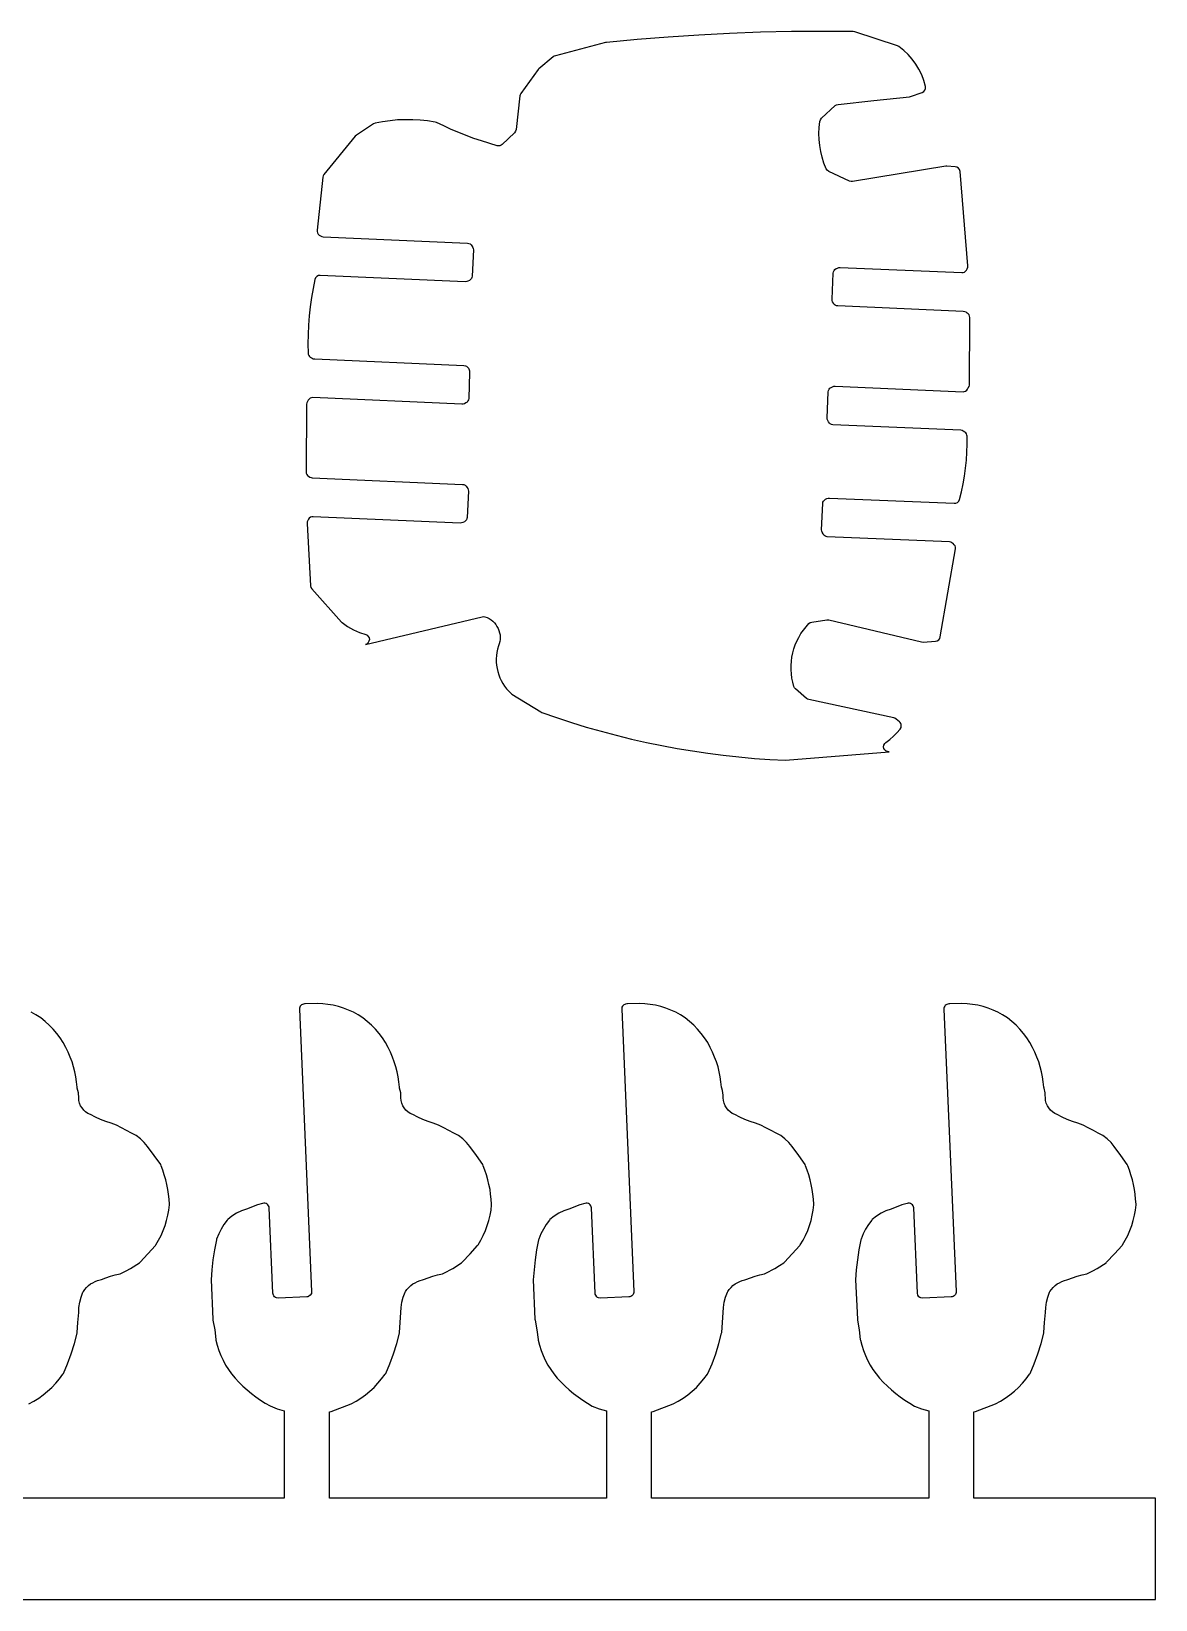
# Model space of a CAD drawing. Header units: millimetres. Extents: x -589 to -2, y 2 to 749.
# Drawn here: x -439.6 to -352.4, y 161.2 to 282.9 of the extents above; entities that cross this region are included whole.
import ezdxf

# ---------------------------------------------------------------- set-up
doc = ezdxf.new("R2010")
doc.units = ezdxf.units.MM
doc.header["$MEASUREMENT"] = 0

msp = doc.modelspace()

# ---------------------------------------------------------------- linework, layer by layer
for points in [[(-412.93, 275.77), (-413.07, 275.72), (-414.4, 274.86), (-414.49, 274.78), (-416.92, 271.79), (-416.98, 271.69), (-417.01, 271.59), (-417.45, 267.47), (-417.45, 267.36), (-417.42, 267.26), (-417.36, 267.17), (-417.29, 267.1), (-417.17, 267.03), (-417.08, 266.98), (-416.97, 266.96), (-405.77, 266.47), (-405.67, 266.45), (-405.57, 266.41), (-405.49, 266.34), (-405.43, 266.26), (-405.37, 266.14), (-405.33, 266.05), (-405.32, 265.94), (-405.42, 263.91), (-405.43, 263.81), (-405.47, 263.72), (-405.54, 263.64), (-405.62, 263.57), (-405.75, 263.51), (-405.84, 263.48), (-405.95, 263.47), (-417.2, 263.97), (-417.34, 263.95), (-417.46, 263.89), (-417.56, 263.79), (-417.61, 263.66), (-417.76, 262.96), (-417.89, 262.25), (-417.99, 261.53), (-418.07, 260.82), (-418.12, 260.1), (-418.15, 259.38), (-418.16, 258.66), (-418.14, 257.94), (-418.13, 257.85), (-418.09, 257.76), (-418.04, 257.68), (-417.97, 257.62), (-417.83, 257.54), (-417.74, 257.49), (-417.63, 257.48), (-406.05, 256.97), (-405.94, 256.95), (-405.85, 256.91), (-405.77, 256.84), (-405.71, 256.76), (-405.65, 256.65), (-405.61, 256.55), (-405.61, 256.44), (-405.68, 254.42), (-405.7, 254.31), (-405.75, 254.22), (-405.81, 254.14), (-405.9, 254.07), (-406.01, 254.01), (-406.11, 253.98), (-406.21, 253.97), (-417.78, 254.48), (-417.88, 254.47), (-417.98, 254.43), (-418.06, 254.37), (-418.13, 254.29), (-418.19, 254.19), (-418.24, 254.09), (-418.26, 253.97), (-418.3, 248.72), (-418.28, 248.62), (-418.24, 248.52), (-418.18, 248.44), (-418.11, 248.38), (-418.01, 248.32), (-417.91, 248.28), (-417.82, 248.25), (-406.16, 247.75), (-406.06, 247.73), (-405.96, 247.69), (-405.88, 247.62), (-405.82, 247.54), (-405.76, 247.42), (-405.72, 247.33), (-405.71, 247.22), (-405.8, 245.19), (-405.82, 245.09), (-405.86, 245), (-405.93, 244.92), (-406.01, 244.85), (-406.14, 244.8), (-406.23, 244.76), (-406.34, 244.75), (-417.75, 245.24), (-417.86, 245.23), (-417.96, 245.2), (-418.05, 245.14), (-418.12, 245.05), (-418.17, 244.95), (-418.21, 244.84), (-418.22, 244.71), (-417.95, 239.88), (-417.93, 239.75), (-417.85, 239.64), (-415.55, 237.07), (-415.5, 237.02), (-415.08, 236.73), (-414.63, 236.47), (-414.16, 236.26), (-413.67, 236.1), (-413.56, 236.04), (-413.47, 235.95), (-413.41, 235.83), (-413.39, 235.71), (-413.42, 235.58), (-413.48, 235.47), (-413.57, 235.38), (-413.7, 235.33), (-404.64, 237.48), (-404.53, 237.49), (-404.42, 237.47), (-404.26, 237.41), (-404.1, 237.33), (-403.95, 237.23), (-403.82, 237.13), (-403.69, 237.01), (-403.58, 236.87), (-403.49, 236.73), (-403.4, 236.57), (-403.34, 236.41), (-403.29, 236.24), (-403.25, 236.07), (-403.24, 235.89), (-403.24, 235.72), (-403.27, 235.55), (-403.31, 235.38), (-403.37, 235.21), (-403.44, 234.97), (-403.49, 234.71), (-403.52, 234.46), (-403.54, 234.21), (-403.54, 233.96), (-403.52, 233.71), (-403.48, 233.46), (-403.42, 233.22), (-403.35, 232.98), (-403.26, 232.75), (-403.16, 232.52), (-403.04, 232.3), (-402.9, 232.09), (-402.75, 231.89), (-402.58, 231.7), (-402.39, 231.52), (-402.33, 231.47), (-400.08, 230.1), (-400.01, 230.06), (-398.87, 229.66), (-397.72, 229.28), (-396.56, 228.92), (-395.4, 228.59), (-394.23, 228.28), (-393.06, 227.99), (-391.88, 227.72), (-390.7, 227.48), (-389.51, 227.26), (-388.32, 227.06), (-387.13, 226.88), (-385.93, 226.73), (-384.72, 226.6), (-383.52, 226.49), (-382.31, 226.41), (-381.1, 226.34), (-373.06, 227), (-373.19, 227.01), (-373.31, 227.06), (-373.41, 227.15), (-373.47, 227.26), (-373.49, 227.39), (-373.47, 227.52), (-373.41, 227.64), (-373.32, 227.73), (-373.02, 227.96), (-372.73, 228.2), (-372.46, 228.47), (-372.21, 228.75), (-372.13, 228.89), (-372.12, 228.96), (-372.12, 229.04), (-372.13, 229.12), (-372.16, 229.2), (-372.2, 229.26), (-372.26, 229.32), (-372.53, 229.54), (-372.62, 229.6), (-372.71, 229.63), (-379.3, 231.06), (-379.39, 231.09), (-379.48, 231.14), (-380.33, 231.89), (-380.4, 231.97), (-380.45, 232.06), (-380.54, 232.39), (-380.61, 232.71), (-380.65, 233.04), (-380.67, 233.37), (-380.67, 233.7), (-380.65, 234.03), (-380.61, 234.35), (-380.54, 234.67), (-380.46, 234.98), (-380.35, 235.29), (-380.22, 235.59), (-380.08, 235.88), (-379.91, 236.17), (-379.72, 236.44), (-379.51, 236.7), (-379.29, 236.95), (-379.19, 237.02), (-379.07, 237.05), (-377.9, 237.24), (-377.75, 237.24), (-370.56, 235.52), (-370.43, 235.5), (-369.46, 235.58), (-369.33, 235.61), (-369.22, 235.68), (-369.14, 235.78), (-369.1, 235.91), (-367.92, 242.76), (-367.92, 242.87), (-367.95, 242.98), (-368.01, 243.07), (-368.09, 243.15), (-368.19, 243.21), (-368.28, 243.27), (-368.39, 243.29), (-377.86, 243.69), (-377.96, 243.71), (-378.06, 243.76), (-378.13, 243.82), (-378.19, 243.91), (-378.25, 244.03), (-378.29, 244.12), (-378.31, 244.22), (-378.22, 246.26), (-378.2, 246.36), (-378.15, 246.45), (-378.09, 246.53), (-378, 246.59), (-377.89, 246.65), (-377.79, 246.69), (-377.69, 246.69), (-368.01, 246.28), (-367.88, 246.29), (-367.76, 246.35), (-367.66, 246.44), (-367.61, 246.57), (-367.45, 247.17), (-367.32, 247.78), (-367.21, 248.39), (-367.13, 249), (-367.07, 249.62), (-367.03, 250.24), (-367.01, 250.86), (-367.02, 251.48), (-367.03, 251.58), (-367.06, 251.67), (-367.12, 251.74), (-367.19, 251.81), (-367.32, 251.88), (-367.41, 251.93), (-367.51, 251.95), (-377.44, 252.37), (-377.54, 252.4), (-377.63, 252.44), (-377.7, 252.51), (-377.76, 252.6), (-377.83, 252.71), (-377.86, 252.8), (-377.88, 252.9), (-377.79, 254.93), (-377.77, 255.04), (-377.72, 255.13), (-377.66, 255.21), (-377.57, 255.27), (-377.46, 255.32), (-377.36, 255.37), (-377.25, 255.37), (-367.33, 254.94), (-367.23, 254.95), (-367.13, 254.99), (-367.04, 255.05), (-366.98, 255.13), (-366.92, 255.23), (-366.86, 255.34), (-366.84, 255.45), (-366.81, 260.7), (-366.83, 260.81), (-366.86, 260.9), (-366.92, 260.98), (-367, 261.04), (-367.1, 261.11), (-367.2, 261.15), (-367.31, 261.17), (-377.05, 261.6), (-377.15, 261.61), (-377.24, 261.66), (-377.32, 261.72), (-377.39, 261.81), (-377.45, 261.91), (-377.48, 262.01), (-377.49, 262.11), (-377.4, 264.14), (-377.38, 264.25), (-377.34, 264.35), (-377.27, 264.43), (-377.18, 264.49), (-377.07, 264.54), (-376.97, 264.58), (-376.87, 264.58), (-367.42, 264.18), (-367.31, 264.19), (-367.22, 264.23), (-367.13, 264.29), (-367.07, 264.38), (-367, 264.48), (-366.96, 264.6), (-366.95, 264.72), (-367.56, 272.04), (-367.6, 272.18), (-367.69, 272.29), (-367.81, 272.37), (-367.95, 272.39), (-368.59, 272.43), (-368.67, 272.43), (-375.9, 271.25), (-376.01, 271.25), (-376.13, 271.29), (-377.75, 272.04), (-377.87, 272.12), (-377.95, 272.24), (-378.12, 272.68), (-378.26, 273.13), (-378.37, 273.59), (-378.44, 274.05), (-378.49, 274.52), (-378.51, 274.98), (-378.49, 275.45), (-378.44, 275.92), (-378.4, 276.05), (-378.32, 276.16), (-377.25, 277.14), (-377.15, 277.21), (-377.02, 277.24), (-374.26, 277.53), (-371.49, 277.81), (-371.4, 277.84), (-370.51, 278.15), (-370.38, 278.23), (-370.29, 278.34), (-370.25, 278.47), (-370.25, 278.62), (-370.38, 279.08), (-370.54, 279.53), (-370.75, 279.96), (-370.99, 280.36), (-371.27, 280.74), (-371.58, 281.1), (-371.93, 281.42), (-372.31, 281.72), (-372.41, 281.78), (-375.72, 282.86), (-375.85, 282.89), (-378.25, 282.9), (-380.64, 282.88), (-383.04, 282.83), (-385.44, 282.74), (-387.83, 282.62), (-390.22, 282.46), (-392.61, 282.27), (-395, 282.05), (-395.06, 282.03), (-398.96, 281), (-399.04, 280.97), (-399.12, 280.92), (-400.23, 280), (-400.29, 279.94), (-401.64, 278.09), (-401.69, 277.99), (-401.71, 277.89), (-402, 275.28), (-402.04, 275.15), (-402.12, 275.04), (-403.09, 274.13), (-403.17, 274.07), (-403.26, 274.03), (-403.36, 274.02), (-403.47, 274.03), (-404.68, 274.4), (-405.28, 274.6), (-405.87, 274.82), (-406.46, 275.05), (-407.04, 275.3), (-407.62, 275.56), (-408.19, 275.83), (-408.29, 275.86), (-408.87, 275.95), (-409.45, 276.01), (-410.03, 276.05), (-410.62, 276.05), (-411.2, 276.03), (-411.78, 275.97), (-412.36, 275.88), (-412.93, 275.77)], [(-362.17, 178.69), (-362.13, 178.76), (-361.8, 179.51), (-361.52, 180.29), (-361.27, 181.08), (-361.07, 181.88), (-361.06, 181.94), (-361, 182.72), (-360.93, 183.48), (-360.91, 183.88), (-360.86, 184.28), (-360.76, 184.67), (-360.62, 185.06), (-360.59, 185.11), (-360.47, 185.28), (-360.33, 185.43), (-360.18, 185.57), (-360.02, 185.7), (-359.85, 185.8), (-359.66, 185.89), (-359.47, 185.96), (-359.27, 186.01), (-359.19, 186.04), (-358.83, 186.18), (-358.47, 186.31), (-358.1, 186.41), (-357.73, 186.49), (-357.63, 186.53), (-357.27, 186.72), (-356.92, 186.91), (-356.23, 187.35), (-356.19, 187.4), (-355.58, 188.04), (-354.98, 188.69), (-354.96, 188.74), (-354.74, 189.09), (-354.55, 189.46), (-354.39, 189.84), (-354.24, 190.23), (-354.12, 190.63), (-354.03, 191.03), (-353.96, 191.44), (-353.91, 191.85), (-353.91, 191.9), (-353.94, 192.28), (-353.98, 192.66), (-354.03, 193.04), (-354.11, 193.42), (-354.19, 193.79), (-354.3, 194.16), (-354.41, 194.52), (-354.54, 194.88), (-354.59, 194.96), (-355.08, 195.67), (-355.6, 196.37), (-355.85, 196.69), (-356.15, 196.97), (-356.48, 197.21), (-356.84, 197.4), (-357.22, 197.62), (-357.62, 197.83), (-358.02, 198.02), (-358.42, 198.18), (-358.84, 198.32), (-359.24, 198.47), (-359.64, 198.64), (-360.02, 198.84), (-360.22, 198.93), (-360.4, 199.05), (-360.55, 199.19), (-360.68, 199.36), (-360.79, 199.53), (-360.87, 199.73), (-360.92, 199.94), (-360.94, 200.15), (-360.95, 200.34), (-360.96, 200.53), (-361.04, 200.89), (-361.07, 200.98), (-361.11, 201.38), (-361.17, 201.78), (-361.25, 202.17), (-361.34, 202.56), (-361.46, 202.94), (-361.6, 203.31), (-361.76, 203.68), (-361.94, 204.04), (-362.15, 204.43), (-362.38, 204.8), (-362.64, 205.15), (-362.92, 205.48), (-363.22, 205.79), (-363.55, 206.08), (-363.89, 206.35), (-364.26, 206.59), (-364.62, 206.79), (-365, 206.96), (-365.39, 207.11), (-365.78, 207.24), (-366.19, 207.33), (-366.6, 207.4), (-367.01, 207.44), (-367.43, 207.46), (-368.36, 207.45), (-368.43, 207.43), (-368.51, 207.42), (-368.58, 207.4), (-368.65, 207.36), (-368.71, 207.31), (-368.75, 207.25), (-368.79, 207.18), (-368.81, 207.1), (-368.82, 207.02), (-367.87, 185.12), (-367.87, 185.04), (-367.89, 184.97), (-367.92, 184.89), (-367.97, 184.83), (-368.03, 184.78), (-368.1, 184.74), (-368.17, 184.71), (-368.25, 184.7), (-370.44, 184.6), (-370.6, 184.63), (-370.68, 184.66), (-370.75, 184.7), (-370.83, 184.84), (-370.87, 184.99), (-371.16, 191.6), (-371.17, 191.68), (-371.21, 191.76), (-371.26, 191.84), (-371.33, 191.9), (-371.4, 191.94), (-371.49, 191.96), (-371.58, 191.97), (-371.67, 191.95), (-372.07, 191.83), (-372.91, 191.51), (-373.31, 191.38), (-373.69, 191.2), (-374.05, 190.97), (-374.37, 190.7), (-374.41, 190.66), (-374.67, 190.32), (-374.89, 189.96), (-375.08, 189.58), (-375.24, 189.19), (-375.27, 189.13), (-375.41, 188.36), (-375.53, 187.58), (-375.62, 186.81), (-375.67, 186.03), (-375.53, 182.96), (-375.53, 182.9), (-375.39, 182.15), (-375.31, 181.39), (-375.29, 181.34), (-375.19, 180.94), (-375.06, 180.54), (-374.91, 180.15), (-374.74, 179.78), (-374.54, 179.41), (-374.32, 179.06), (-374.08, 178.72), (-373.82, 178.39), (-373.52, 178.07), (-373.2, 177.77), (-372.88, 177.48), (-372.54, 177.2), (-372.2, 176.94), (-371.84, 176.68), (-371.47, 176.45), (-371.1, 176.22), (-370.55, 176.02), (-369.99, 175.85), (-369.99, 169.07), (-391.5, 169.07), (-391.5, 175.77), (-391.36, 175.8), (-389.81, 176.39), (-389.42, 176.6), (-389.05, 176.84), (-388.69, 177.1), (-388.35, 177.38), (-388.02, 177.68), (-387.72, 178), (-387.43, 178.34), (-387.16, 178.69), (-387.12, 178.76), (-386.8, 179.51), (-386.52, 180.29), (-386.27, 181.08), (-386.07, 181.88), (-386.05, 181.94), (-386, 182.72), (-385.94, 183.48), (-385.92, 183.88), (-385.86, 184.28), (-385.75, 184.67), (-385.61, 185.06), (-385.59, 185.11), (-385.47, 185.28), (-385.33, 185.43), (-385.18, 185.57), (-385.02, 185.7), (-384.85, 185.8), (-384.66, 185.89), (-384.47, 185.96), (-384.26, 186.01), (-384.19, 186.04), (-383.83, 186.18), (-383.47, 186.31), (-383.1, 186.41), (-382.73, 186.49), (-382.63, 186.53), (-381.92, 186.91), (-381.57, 187.13), (-381.24, 187.35), (-381.19, 187.4), (-380.58, 188.04), (-379.98, 188.69), (-379.96, 188.74), (-379.74, 189.09), (-379.55, 189.46), (-379.38, 189.84), (-379.24, 190.23), (-379.12, 190.63), (-379.03, 191.03), (-378.96, 191.44), (-378.91, 191.85), (-378.91, 191.9), (-378.94, 192.28), (-378.98, 192.66), (-379.03, 193.04), (-379.11, 193.42), (-379.2, 193.79), (-379.3, 194.16), (-379.42, 194.52), (-379.55, 194.88), (-379.59, 194.96), (-380.08, 195.67), (-380.6, 196.37), (-380.85, 196.69), (-381.15, 196.97), (-381.47, 197.21), (-381.83, 197.4), (-382.22, 197.62), (-382.62, 197.83), (-383.02, 198.02), (-383.43, 198.18), (-383.84, 198.32), (-384.25, 198.47), (-384.64, 198.64), (-385.03, 198.84), (-385.23, 198.93), (-385.4, 199.05), (-385.55, 199.19), (-385.69, 199.36), (-385.79, 199.53), (-385.87, 199.73), (-385.92, 199.94), (-385.94, 200.15), (-385.95, 200.34), (-385.97, 200.53), (-386, 200.71), (-386.05, 200.89), (-386.07, 200.98), (-386.11, 201.38), (-386.17, 201.78), (-386.24, 202.17), (-386.34, 202.56), (-386.46, 202.94), (-386.6, 203.31), (-386.76, 203.68), (-386.94, 204.04), (-387.14, 204.43), (-387.38, 204.8), (-387.64, 205.15), (-387.92, 205.48), (-388.22, 205.79), (-388.55, 206.08), (-388.89, 206.35), (-389.25, 206.59), (-389.62, 206.79), (-390, 206.96), (-390.39, 207.11), (-390.78, 207.24), (-391.19, 207.33), (-391.6, 207.4), (-392.01, 207.44), (-392.43, 207.46), (-393.36, 207.45), (-393.42, 207.43), (-393.51, 207.42), (-393.58, 207.4), (-393.65, 207.36), (-393.71, 207.31), (-393.75, 207.25), (-393.79, 207.18), (-393.81, 207.1), (-393.81, 207.02), (-392.87, 185.12), (-392.87, 185.04), (-392.89, 184.97), (-392.92, 184.89), (-392.97, 184.83), (-393.03, 184.78), (-393.1, 184.74), (-393.17, 184.71), (-393.25, 184.7), (-395.45, 184.6), (-395.61, 184.63), (-395.68, 184.66), (-395.74, 184.7), (-395.83, 184.84), (-395.86, 184.91), (-395.87, 184.99), (-396.16, 191.6), (-396.17, 191.68), (-396.21, 191.76), (-396.26, 191.84), (-396.32, 191.9), (-396.4, 191.94), (-396.49, 191.96), (-396.58, 191.97), (-396.66, 191.95), (-397.07, 191.83), (-397.91, 191.51), (-398.31, 191.38), (-398.7, 191.2), (-399.05, 190.97), (-399.38, 190.7), (-399.42, 190.66), (-399.67, 190.32), (-399.89, 189.96), (-400.09, 189.58), (-400.25, 189.19), (-400.27, 189.13), (-400.41, 188.36), (-400.53, 187.58), (-400.61, 186.81), (-400.67, 186.03), (-400.54, 182.96), (-400.53, 182.9), (-400.39, 182.15), (-400.3, 181.39), (-400.3, 181.34), (-400.2, 180.94), (-400.07, 180.54), (-399.91, 180.15), (-399.74, 179.78), (-399.54, 179.41), (-399.32, 179.06), (-399.08, 178.72), (-398.82, 178.39), (-398.52, 178.07), (-398.2, 177.77), (-397.88, 177.48), (-397.54, 177.2), (-397.2, 176.94), (-396.84, 176.68), (-396.47, 176.45), (-396.1, 176.22), (-395.55, 176.02), (-394.99, 175.85), (-394.99, 169.07), (-416.49, 169.07), (-416.49, 175.77), (-416.35, 175.8), (-414.81, 176.39), (-414.42, 176.6), (-414.05, 176.84), (-413.69, 177.1), (-413.35, 177.38), (-413.03, 177.68), (-412.72, 178), (-412.44, 178.34), (-412.17, 178.69), (-412.12, 178.76), (-411.8, 179.51), (-411.52, 180.29), (-411.27, 181.08), (-411.06, 181.88), (-411.06, 181.94), (-410.94, 183.48), (-410.92, 183.88), (-410.86, 184.28), (-410.76, 184.67), (-410.62, 185.06), (-410.58, 185.11), (-410.47, 185.28), (-410.33, 185.43), (-410.18, 185.57), (-410.02, 185.7), (-409.84, 185.8), (-409.66, 185.89), (-409.46, 185.96), (-409.26, 186.01), (-409.19, 186.04), (-408.83, 186.18), (-408.47, 186.31), (-408.1, 186.41), (-407.72, 186.49), (-407.62, 186.53), (-406.92, 186.91), (-406.24, 187.35), (-406.19, 187.4), (-405.58, 188.04), (-404.99, 188.69), (-404.95, 188.74), (-404.74, 189.09), (-404.55, 189.46), (-404.38, 189.84), (-404.24, 190.23), (-404.12, 190.63), (-404.02, 191.03), (-403.95, 191.44), (-403.91, 191.85), (-403.91, 191.9), (-403.93, 192.28), (-403.98, 192.66), (-404.03, 193.04), (-404.11, 193.42), (-404.19, 193.79), (-404.3, 194.16), (-404.42, 194.52), (-404.55, 194.88), (-404.59, 194.96), (-405.08, 195.67), (-405.6, 196.37), (-405.85, 196.69), (-406.15, 196.97), (-406.48, 197.21), (-406.84, 197.4), (-407.22, 197.62), (-407.62, 197.83), (-408.02, 198.02), (-408.43, 198.18), (-408.84, 198.32), (-409.25, 198.47), (-409.64, 198.64), (-410.03, 198.84), (-410.22, 198.93), (-410.4, 199.05), (-410.55, 199.19), (-410.68, 199.36), (-410.79, 199.53), (-410.87, 199.73), (-410.92, 199.94), (-410.94, 200.15), (-410.96, 200.53), (-411.05, 200.89), (-411.06, 200.98), (-411.1, 201.38), (-411.16, 201.78), (-411.24, 202.17), (-411.34, 202.56), (-411.46, 202.94), (-411.6, 203.31), (-411.76, 203.68), (-411.93, 204.04), (-412.14, 204.43), (-412.38, 204.8), (-412.64, 205.15), (-412.92, 205.48), (-413.22, 205.79), (-413.55, 206.08), (-413.9, 206.35), (-414.26, 206.59), (-414.63, 206.79), (-415, 206.96), (-415.39, 207.11), (-415.78, 207.24), (-416.19, 207.33), (-416.6, 207.4), (-417.01, 207.44), (-417.43, 207.46), (-418.37, 207.45), (-418.42, 207.43), (-418.5, 207.42), (-418.58, 207.4), (-418.65, 207.36), (-418.71, 207.31), (-418.75, 207.25), (-418.79, 207.18), (-418.81, 207.1), (-418.81, 207.02), (-417.87, 185.12), (-417.87, 185.04), (-417.89, 184.97), (-417.97, 184.83), (-418.1, 184.74), (-418.17, 184.71), (-418.24, 184.7), (-420.45, 184.6), (-420.6, 184.63), (-420.68, 184.66), (-420.74, 184.7), (-420.79, 184.77), (-420.83, 184.84), (-420.86, 184.91), (-420.87, 184.99), (-421.16, 191.6), (-421.17, 191.68), (-421.21, 191.76), (-421.26, 191.84), (-421.32, 191.9), (-421.4, 191.94), (-421.49, 191.96), (-421.58, 191.97), (-421.67, 191.95), (-422.06, 191.83), (-422.91, 191.51), (-423.31, 191.38), (-423.69, 191.2), (-424.05, 190.97), (-424.38, 190.7), (-424.42, 190.66), (-424.67, 190.32), (-424.89, 189.96), (-425.08, 189.58), (-425.25, 189.19), (-425.26, 189.13), (-425.41, 188.36), (-425.53, 187.58), (-425.61, 186.81), (-425.67, 186.03), (-425.54, 182.96), (-425.53, 182.9), (-425.39, 182.15), (-425.31, 181.39), (-425.3, 181.34), (-425.19, 180.94), (-425.06, 180.54), (-424.91, 180.15), (-424.74, 179.78), (-424.54, 179.41), (-424.32, 179.06), (-424.08, 178.72), (-423.81, 178.39), (-423.51, 178.07), (-423.2, 177.77), (-422.88, 177.48), (-422.54, 177.2), (-422.2, 176.94), (-421.84, 176.69), (-421.47, 176.46), (-421.09, 176.24), (-420.55, 176.02), (-420, 175.85), (-420, 169.07), (-441.49, 169.07)], [(-439.8, 176.39), (-439.42, 176.6), (-439.04, 176.84), (-438.69, 177.1), (-438.35, 177.38), (-438.02, 177.68), (-437.72, 178), (-437.43, 178.34), (-437.17, 178.69), (-437.13, 178.76), (-436.8, 179.51), (-436.52, 180.29), (-436.27, 181.08), (-436.07, 181.88), (-436.06, 181.94), (-436, 182.72), (-435.93, 183.48), (-435.92, 183.88), (-435.86, 184.28), (-435.76, 184.67), (-435.62, 185.06), (-435.58, 185.11), (-435.46, 185.28), (-435.33, 185.43), (-435.18, 185.57), (-435.02, 185.7), (-434.85, 185.8), (-434.66, 185.89), (-434.47, 185.96), (-434.27, 186.01), (-434.18, 186.04), (-433.83, 186.18), (-433.47, 186.31), (-433.1, 186.41), (-432.72, 186.49), (-432.63, 186.53), (-432.27, 186.72), (-431.92, 186.91), (-431.23, 187.35), (-431.18, 187.4), (-430.58, 188.04), (-429.99, 188.69), (-429.96, 188.74), (-429.75, 189.09), (-429.55, 189.46), (-429.39, 189.84), (-429.24, 190.23), (-429.12, 190.63), (-429.02, 191.03), (-428.95, 191.44), (-428.9, 191.85), (-428.9, 191.9), (-428.93, 192.28), (-428.97, 192.66), (-429.03, 193.04), (-429.11, 193.42), (-429.19, 193.79), (-429.3, 194.16), (-429.41, 194.52), (-429.55, 194.88), (-429.58, 194.96), (-430.08, 195.67), (-430.59, 196.37), (-430.85, 196.69), (-431.15, 196.97), (-431.48, 197.21), (-431.84, 197.4), (-432.22, 197.62), (-432.62, 197.83), (-433.02, 198.02), (-433.43, 198.18), (-433.84, 198.32), (-434.25, 198.47), (-434.64, 198.64), (-435.03, 198.84), (-435.22, 198.93), (-435.4, 199.05), (-435.55, 199.19), (-435.68, 199.36), (-435.79, 199.53), (-435.87, 199.73), (-435.92, 199.94), (-435.93, 200.15), (-435.96, 200.53), (-436.05, 200.89), (-436.07, 200.98), (-436.11, 201.38), (-436.17, 201.78), (-436.25, 202.17), (-436.35, 202.56), (-436.46, 202.94), (-436.6, 203.31), (-436.76, 203.68), (-436.94, 204.04), (-437.15, 204.43), (-437.38, 204.8), (-437.64, 205.15), (-437.92, 205.48), (-438.22, 205.79), (-438.55, 206.08), (-438.89, 206.35), (-439.26, 206.59), (-439.63, 206.79)], [(-441.49, 161.21), (-420, 161.21), (-416.49, 161.21), (-394.99, 161.21), (-391.5, 161.21), (-369.99, 161.21), (-366.5, 161.21), (-352.39, 161.21), (-352.39, 169.07), (-366.5, 169.07), (-366.5, 175.77), (-366.36, 175.8), (-364.81, 176.39), (-364.42, 176.6), (-364.05, 176.84), (-363.69, 177.1), (-363.35, 177.38), (-363.02, 177.68), (-362.72, 178), (-362.43, 178.34), (-362.17, 178.69)]]:
    msp.add_lwpolyline(points)

doc.saveas('drawing.dxf')
